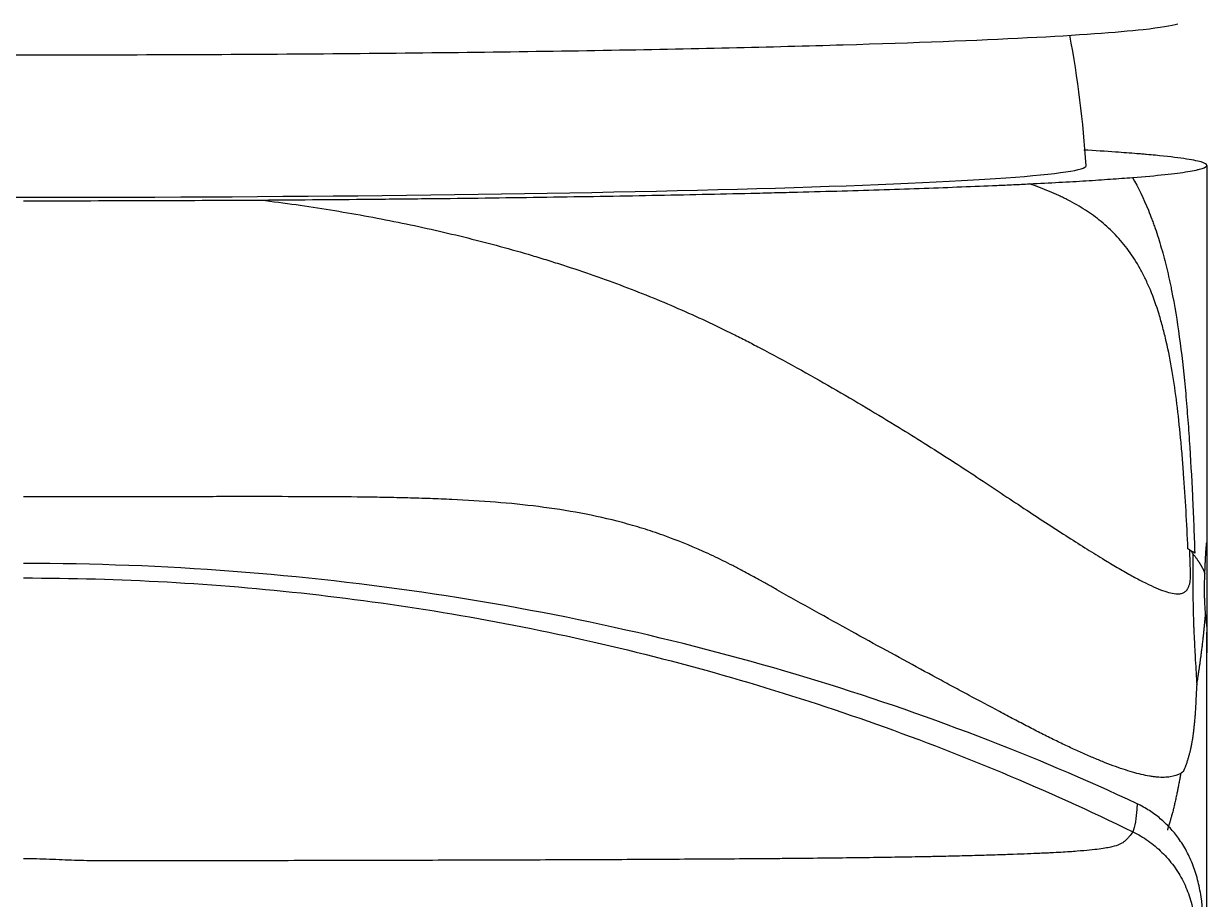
# Model space of a CAD drawing. Extents: x 0 to 790, y 0 to 579.
# Drawn here: x 194.69 to 219.2, y 318.75 to 336.9 of the extents above; entities that cross this region are included whole.
import ezdxf

# ---------------------------------------------------------------- set-up
doc = ezdxf.new("R2010")
doc.units = 0
doc.header["$LTSCALE"] = 10
doc.header["$MEASUREMENT"] = 0
doc.layers.add('1', color=7, linetype='CONTINUOUS')

msp = doc.modelspace()

# ---------------------------------------------------------------- linework, layer by layer
at = {"layer": '1', "color": 7, "linetype": 'Continuous', "lineweight": -3}
for p, q in [((219.2, 326.146), (219.188, 326.146)), ((219.19, 323.858), (219.2, 323.858))]:
    msp.add_line(p, q, dxfattribs=at)
msp.add_arc((194.69, 332.591), 22.042, 3.541, 10.6383, dxfattribs=at)
for major_axis, start_param, end_param in [((-22, 0), 6.281368, 7.853982), ((22, 0), 4.712389, 6.285002)]:
    msp.add_ellipse((194.69, 333.951), major_axis=major_axis, ratio=0.029666, start_param=start_param, end_param=end_param, dxfattribs=at)
for points, knots in [([(170.793, 336.895), (170.918, 336.855), (171.527, 336.754), (173.668, 336.601), (177.524, 336.452), (182.555, 336.337), (188.411, 336.265), (194.691, 336.241), (200.969, 336.265), (206.83, 336.337), (211.855, 336.452), (215.716, 336.601), (217.854, 336.754), (218.462, 336.855), (218.587, 336.895)], [0, 0, 0, 0, 0.057207, 0.145766, 0.234324, 0.322883, 0.411441, 0.5, 0.588558, 0.677117, 0.765675, 0.854233, 0.942792, 1, 1, 1, 1]), ([(219.19, 333.959), (219.19, 333.983), (219.15, 334.006), (218.99, 334.053), (218.872, 334.076), (218.557, 334.122), (218.361, 334.145), (218.066, 334.174), (217.974, 334.182), (217.876, 334.19), (217.809, 334.196), (217.775, 334.199), (217.604, 334.213), (217.457, 334.224), (217.097, 334.249), (216.877, 334.263), (216.641, 334.277)], [0, 0, 0, 0, 0.214535, 0.214535, 0.429069, 0.429069, 0.643604, 0.643604, 0.697238, 0.724055, 0.724055, 0.750871, 0.750871, 0.858139, 0.858139, 1, 1, 1, 1]), ([(217.651, 333.709), (217.904, 333.728), (218.348, 333.769), (218.669, 333.81), (218.863, 333.841), (218.919, 333.852), (218.993, 333.868), (219.015, 333.873), (219.056, 333.884), (219.075, 333.889), (219.157, 333.916), (219.19, 333.937), (219.19, 333.959)], [0, 0, 0, 0, 0.25, 0.5, 0.5, 0.625, 0.625, 0.6875, 0.6875, 0.75, 0.75, 1, 1, 1, 1]), ([(215.518, 333.577), (215.943, 333.598), (216.331, 333.619), (216.863, 333.652), (217.031, 333.663), (217.352, 333.686), (217.505, 333.697), (217.651, 333.709)], [0, 0, 0, 0, 0.5, 0.5, 0.75, 0.75, 1, 1, 1, 1]), ([(217.651, 333.709), (217.77, 333.497), (217.879, 333.272), (218.004, 332.968), (218.028, 332.906), (218.063, 332.812), (218.075, 332.78), (218.098, 332.716), (218.155, 332.555), (218.208, 332.387), (218.287, 332.111), (218.325, 331.969), (218.378, 331.749), (218.395, 331.675), (218.42, 331.562), (218.428, 331.524), (218.444, 331.448), (218.452, 331.409), (218.521, 331.062), (218.574, 330.74), (218.666, 330.071), (218.705, 329.724), (218.756, 329.187), (218.772, 329.006), (218.793, 328.729), (218.801, 328.637), (218.814, 328.45), (218.821, 328.356), (218.852, 327.884), (218.873, 327.5), (218.91, 326.722), (218.926, 326.328), (218.94, 325.929)], [0, 0, 0, 0, 0.125, 0.125, 0.15625, 0.15625, 0.171875, 0.171875, 0.1875, 0.25, 0.25, 0.3125, 0.3125, 0.34375, 0.34375, 0.359375, 0.359375, 0.375, 0.375, 0.5, 0.5, 0.625, 0.625, 0.6875, 0.6875, 0.71875, 0.71875, 0.75, 0.75, 0.875, 0.875, 1, 1, 1, 1]), ([(199.608, 333.242), (200.015, 333.245), (200.827, 333.25), (201.631, 333.257), (202.232, 333.263), (202.432, 333.265), (202.73, 333.268), (202.83, 333.269), (203.028, 333.271), (203.522, 333.276), (204.007, 333.282), (204.774, 333.292), (205.529, 333.303), (206.264, 333.314), (207.351, 333.332), (208.055, 333.345), (209.08, 333.367), (209.416, 333.374), (209.829, 333.384), (209.912, 333.386), (210.076, 333.39), (210.32, 333.396), (210.559, 333.402), (211.347, 333.423), (211.944, 333.44), (212.793, 333.467), (213.342, 333.486), (214.119, 333.515), (214.605, 333.535), (214.957, 333.55), (215.072, 333.555), (215.242, 333.563), (215.298, 333.566), (215.409, 333.571), (215.464, 333.574), (215.518, 333.577)], [0, 0, 0, 0, 0.0625, 0.125, 0.125, 0.15625, 0.15625, 0.171875, 0.171875, 0.1875, 0.25, 0.25, 0.3125, 0.375, 0.375, 0.5, 0.5, 0.5625, 0.5625, 0.578125, 0.578125, 0.59375, 0.625, 0.625, 0.75, 0.75, 0.8125, 0.875, 0.9375, 0.9375, 0.96875, 0.96875, 0.984375, 0.984375, 1, 1, 1, 1]), ([(218.798, 326.017), (218.786, 326.282), (218.773, 326.544), (218.744, 327.062), (218.727, 327.319), (218.704, 327.635), (218.7, 327.698), (218.69, 327.823), (218.675, 328.01), (218.658, 328.194), (218.624, 328.557), (218.598, 328.793), (218.541, 329.251), (218.509, 329.473), (218.436, 329.902), (218.396, 330.109), (218.34, 330.357), (218.328, 330.406), (218.304, 330.503), (218.292, 330.551), (218.254, 330.693), (218.228, 330.785), (218.146, 331.053), (218.086, 331.22), (218.004, 331.417), (217.987, 331.455), (217.953, 331.531), (217.936, 331.569), (217.883, 331.679), (217.846, 331.749), (217.733, 331.953), (217.654, 332.078), (217.484, 332.31), (217.394, 332.418), (217.206, 332.617), (217.106, 332.709), (216.898, 332.88), (216.789, 332.959), (216.56, 333.106), (216.441, 333.175), (216.286, 333.255), (216.254, 333.271), (216.191, 333.302), (216.095, 333.348), (215.997, 333.391), (215.797, 333.475), (215.66, 333.528), (215.518, 333.577)], [0, 0, 0, 0, 0.0625, 0.0625, 0.125, 0.125, 0.140625, 0.140625, 0.15625, 0.1875, 0.1875, 0.25, 0.25, 0.3125, 0.3125, 0.375, 0.375, 0.390625, 0.390625, 0.40625, 0.40625, 0.4375, 0.4375, 0.5, 0.5, 0.515625, 0.515625, 0.53125, 0.53125, 0.5625, 0.5625, 0.625, 0.625, 0.6875, 0.6875, 0.75, 0.75, 0.8125, 0.8125, 0.875, 0.875, 0.890625, 0.890625, 0.90625, 0.9375, 0.9375, 1, 1, 1, 1]), ([(194.69, 333.227), (195.518, 333.227), (196.342, 333.228), (197.981, 333.233), (198.796, 333.237), (199.608, 333.242)], [0, 0, 0, 0, 0.5, 0.5, 1, 1, 1, 1]), ([(199.608, 333.242), (200.092, 333.182), (200.57, 333.114), (201.514, 332.96), (201.981, 332.875), (202.902, 332.689), (203.356, 332.587), (204.254, 332.365), (204.698, 332.246), (205.244, 332.085), (205.353, 332.052), (205.57, 331.986), (205.894, 331.884), (206.212, 331.778), (206.84, 331.56), (207.249, 331.407), (208.047, 331.084), (208.436, 330.914), (209.006, 330.649), (209.194, 330.558), (209.472, 330.42), (209.564, 330.373), (209.747, 330.279), (209.838, 330.231), (209.928, 330.184)], [0, 0, 0, 0, 0.125, 0.125, 0.25, 0.25, 0.375, 0.375, 0.5, 0.5, 0.53125, 0.53125, 0.5625, 0.625, 0.625, 0.75, 0.75, 0.875, 0.875, 0.9375, 0.9375, 0.96875, 0.96875, 1, 1, 1, 1]), ([(209.928, 330.184), (209.931, 330.182), (209.933, 330.181), (210.195, 330.042), (210.45, 329.904), (210.95, 329.627), (211.195, 329.489), (211.674, 329.213), (211.909, 329.075), (212.37, 328.801), (212.595, 328.665), (212.992, 328.422), (213.165, 328.314), (213.527, 328.087), (213.714, 327.968), (214.078, 327.733), (214.255, 327.617), (214.599, 327.39), (214.766, 327.278), (215.091, 327.061), (215.249, 326.956), (215.556, 326.753), (215.705, 326.655), (215.994, 326.467), (216.134, 326.376), (216.405, 326.202), (216.536, 326.119), (216.788, 325.961), (216.909, 325.886), (217.07, 325.788), (217.114, 325.762), (217.255, 325.677), (217.349, 325.621), (217.53, 325.517), (217.616, 325.469), (217.779, 325.38), (217.857, 325.34), (218.003, 325.268), (218.071, 325.236), (218.2, 325.18), (218.261, 325.156), (218.373, 325.118), (218.425, 325.104), (218.523, 325.085), (218.569, 325.081), (218.637, 325.086), (218.661, 325.09), (218.704, 325.105), (218.724, 325.116), (218.76, 325.144), (218.776, 325.161), (218.796, 325.192), (218.801, 325.2), (218.813, 325.224), (218.82, 325.241), (218.832, 325.28), (218.837, 325.3), (218.845, 325.344), (218.848, 325.365), (218.851, 325.403), (218.852, 325.416), (218.853, 325.439), (218.853, 325.45), (218.854, 325.469), (218.854, 325.478), (218.853, 325.5), (218.853, 325.513), (218.85, 325.625), (218.846, 325.721), (218.84, 325.876), (218.837, 325.934), (218.835, 325.992)], [0, 0, 0, 0, 0.000508, 0.000508, 0.052823, 0.052823, 0.105063, 0.105063, 0.157204, 0.157204, 0.209232, 0.209232, 0.250735, 0.250735, 0.297467, 0.297467, 0.343818, 0.343818, 0.389805, 0.389805, 0.43549, 0.43549, 0.480896, 0.480896, 0.525985, 0.525985, 0.570722, 0.570722, 0.615071, 0.615071, 0.631659, 0.631659, 0.670015, 0.670015, 0.707823, 0.707823, 0.745, 0.745, 0.781442, 0.781442, 0.817028, 0.817028, 0.851616, 0.851616, 0.88639, 0.88639, 0.907025, 0.907025, 0.926147, 0.926147, 0.943556, 0.943556, 0.948965, 0.948965, 0.957904, 0.957904, 0.965074, 0.965074, 0.969821, 0.969821, 0.971935, 0.971935, 0.973466, 0.973466, 0.97468, 0.97468, 0.97659, 0.97659, 0.991186, 0.991186, 1, 1, 1, 1]), ([(209.576, 325.563), (209.573, 325.564), (209.571, 325.565), (209.567, 325.567), (209.561, 325.571), (209.546, 325.578), (209.516, 325.594), (209.457, 325.625), (209.339, 325.686), (209.101, 325.805), (208.897, 325.901), (208.486, 326.085), (208.209, 326.196), (207.861, 326.321), (207.791, 326.345), (207.651, 326.392), (207.441, 326.46), (207.229, 326.521), (206.803, 326.634), (206.517, 326.698), (205.939, 326.807), (205.647, 326.852), (205.056, 326.927), (204.759, 326.957), (204.162, 327.004), (203.862, 327.023), (203.408, 327.044), (203.257, 327.051), (202.952, 327.061), (202.646, 327.071), (202.337, 327.077), (202.027, 327.083), (201.872, 327.085), (201.403, 327.091), (201.087, 327.093), (200.448, 327.096), (200.125, 327.096), (199.635, 327.097), (199.471, 327.097), (199.223, 327.097), (199.14, 327.097), (198.973, 327.097), (198.89, 327.097), (198.639, 327.096), (198.47, 327.096), (198.131, 327.095), (197.961, 327.095), (197.451, 327.094), (197.109, 327.093), (196.423, 327.093), (196.078, 327.093), (195.386, 327.094), (195.039, 327.094), (194.69, 327.094)], [0, 0, 0, 0, 0.000488, 0.000488, 0.000977, 0.001953, 0.003906, 0.007813, 0.015625, 0.03125, 0.0625, 0.0625, 0.125, 0.125, 0.140625, 0.140625, 0.15625, 0.1875, 0.1875, 0.25, 0.25, 0.3125, 0.3125, 0.375, 0.375, 0.4375, 0.4375, 0.46875, 0.46875, 0.5, 0.53125, 0.53125, 0.5625, 0.5625, 0.625, 0.625, 0.6875, 0.6875, 0.71875, 0.71875, 0.734375, 0.734375, 0.75, 0.75, 0.78125, 0.78125, 0.8125, 0.8125, 0.875, 0.875, 0.9375, 0.9375, 1, 1, 1, 1]), ([(219.149, 325.502), (219.151, 325.561), (219.154, 325.617), (219.157, 325.697), (219.158, 325.722), (219.16, 325.76), (219.161, 325.772), (219.162, 325.796), (219.163, 325.808), (219.166, 325.865), (219.168, 325.907), (219.172, 325.962), (219.173, 325.98), (219.175, 326.004), (219.175, 326.012), (219.176, 326.027), (219.177, 326.034), (219.18, 326.069), (219.181, 326.091), (219.184, 326.116), (219.184, 326.123), (219.186, 326.134), (219.186, 326.139), (219.188, 326.145), (219.188, 326.146), (219.188, 326.146)], [0, 0, 0, 0, 0.153572, 0.153572, 0.230357, 0.230357, 0.26875, 0.26875, 0.307143, 0.307143, 0.460715, 0.460715, 0.5375, 0.5375, 0.575893, 0.575893, 0.614286, 0.614286, 0.767858, 0.767858, 0.844643, 0.844643, 0.921429, 0.921429, 1, 1, 1, 1]), ([(219.2, 324.076), (219.2, 324.121), (219.2, 324.17), (219.2, 324.253), (219.2, 324.281), (219.2, 324.326), (219.2, 324.341), (219.2, 324.373), (219.2, 324.388), (219.2, 324.468), (219.2, 324.535), (219.2, 324.623), (219.2, 324.641), (219.2, 324.677), (219.2, 324.695), (219.2, 324.75), (219.2, 324.786), (219.2, 324.897), (219.2, 324.971), (219.2, 325.065), (219.2, 325.084), (219.2, 325.122), (219.2, 325.14), (219.2, 325.196), (219.2, 325.233), (219.2, 325.305), (219.2, 325.359), (219.2, 325.412), (219.2, 325.446), (219.2, 325.464), (219.2, 325.549), (219.2, 325.614), (219.2, 325.704), (219.2, 325.733), (219.2, 325.776), (219.2, 325.79), (219.2, 325.816), (219.2, 325.829), (219.2, 325.893), (219.2, 325.938), (219.2, 325.987), (219.2, 325.996), (219.2, 326.015), (219.2, 326.023), (219.2, 326.048), (219.2, 326.062), (219.2, 326.101), (219.2, 326.12), (219.2, 326.138), (219.2, 326.142), (219.2, 326.145), (219.2, 326.146), (219.2, 326.146)], [0, 0, 0, 0, 0.078154, 0.078154, 0.117231, 0.117231, 0.13677, 0.13677, 0.156308, 0.156308, 0.234462, 0.234462, 0.254001, 0.254001, 0.273539, 0.273539, 0.312616, 0.312616, 0.390771, 0.390771, 0.410309, 0.410309, 0.429848, 0.429848, 0.468925, 0.468925, 0.508002, 0.52754, 0.52754, 0.547079, 0.547079, 0.625233, 0.625233, 0.66431, 0.66431, 0.683848, 0.683848, 0.703387, 0.703387, 0.781541, 0.781541, 0.80108, 0.80108, 0.820618, 0.820618, 0.859695, 0.859695, 0.937849, 0.937849, 0.976926, 0.976926, 1, 1, 1, 1]), ([(218.897, 325.92), (218.901, 325.914), (218.91, 325.902), (218.924, 325.884), (218.94, 325.864), (218.956, 325.842), (218.973, 325.819), (218.991, 325.794), (219.006, 325.772), (219.018, 325.754), (219.028, 325.74), (219.036, 325.726), (219.045, 325.712), (219.053, 325.699), (219.062, 325.685), (219.069, 325.671), (219.077, 325.658), (219.084, 325.645), (219.092, 325.631), (219.098, 325.618), (219.105, 325.605), (219.111, 325.592), (219.118, 325.579), (219.123, 325.566), (219.129, 325.553), (219.135, 325.54), (219.14, 325.527), (219.145, 325.515), (219.148, 325.506), (219.149, 325.502)], [0, 0, 0, 0, 0.035531, 0.075604, 0.120201, 0.169303, 0.222891, 0.280939, 0.343424, 0.376415, 0.409389, 0.442347, 0.475289, 0.508215, 0.541124, 0.574016, 0.606891, 0.639749, 0.67259, 0.705413, 0.738218, 0.771005, 0.803775, 0.836526, 0.869258, 0.901972, 0.934667, 0.967343, 1, 1, 1, 1]), ([(218.897, 325.917), (218.898, 325.892), (218.899, 325.854), (218.9, 325.811), (218.901, 325.792), (218.902, 325.779), (218.902, 325.773), (218.902, 325.767)], [0, 0, 0, 0, 0.5, 0.75, 0.875, 0.875, 1, 1, 1, 1]), ([(218.902, 325.767), (218.902, 325.752), (218.902, 325.736), (218.903, 325.706), (218.903, 325.691), (218.903, 325.644), (218.903, 325.613), (218.902, 325.551), (218.902, 325.52), (218.901, 325.458), (218.901, 325.427), (218.9, 325.335), (218.9, 325.273), (218.9, 325.151), (218.901, 325.09), (218.903, 324.908), (218.905, 324.79), (218.91, 324.615), (218.912, 324.529), (218.916, 324.431), (218.917, 324.39), (218.919, 324.362), (218.919, 324.349), (218.924, 324.225), (218.93, 324.119), (218.938, 323.964), (218.94, 323.914), (218.946, 323.815), (218.949, 323.766), (218.957, 323.625), (218.962, 323.535), (218.973, 323.362), (218.978, 323.279), (218.983, 323.199)], [0, 0, 0, 0, 0.015625, 0.015625, 0.03125, 0.03125, 0.0625, 0.0625, 0.09375, 0.09375, 0.125, 0.125, 0.1875, 0.1875, 0.25, 0.25, 0.375, 0.375, 0.4375, 0.46875, 0.484375, 0.484375, 0.5, 0.5, 0.625, 0.625, 0.6875, 0.6875, 0.75, 0.75, 0.875, 0.875, 1, 1, 1, 1]), ([(217.747, 320.736), (216.673, 321.237), (214.449, 322.18), (210.907, 323.393), (207.142, 324.387), (203.166, 325.133), (198.993, 325.604), (196.145, 325.712), (194.69, 325.712)], [0, 0, 0, 0, 0.155933, 0.315691, 0.479664, 0.648185, 0.821547, 1, 1, 1, 1]), ([(209.883, 325.395), (209.832, 325.422), (209.781, 325.45), (209.679, 325.506), (209.627, 325.535), (209.576, 325.563)], [0, 0, 0, 0, 0.5, 0.5, 1, 1, 1, 1]), ([(219.163, 324.656), (219.158, 324.725), (219.153, 324.795), (219.149, 324.885), (219.148, 324.903), (219.146, 324.94), (219.146, 324.958), (219.144, 325.013), (219.143, 325.049), (219.142, 325.157), (219.142, 325.228), (219.144, 325.316), (219.144, 325.334), (219.145, 325.368), (219.146, 325.386), (219.147, 325.437), (219.148, 325.47), (219.15, 325.502)], [0, 0, 0, 0, 0.25, 0.25, 0.3125, 0.3125, 0.375, 0.375, 0.5, 0.5, 0.75, 0.75, 0.8125, 0.8125, 0.875, 0.875, 1, 1, 1, 1]), ([(218.652, 321.364), (218.587, 321.33), (218.514, 321.307), (218.412, 321.29), (218.392, 321.287), (218.349, 321.283), (218.327, 321.282), (218.258, 321.28), (218.211, 321.282), (218.135, 321.288), (218.109, 321.291), (218.057, 321.298), (218.03, 321.302), (217.948, 321.316), (217.778, 321.351), (217.589, 321.406), (217.322, 321.495), (217.18, 321.547), (216.956, 321.637), (216.879, 321.668), (216.761, 321.719), (216.721, 321.736), (216.64, 321.772), (216.599, 321.79), (216.475, 321.846), (216.39, 321.885), (216.218, 321.966), (216.131, 322.008), (215.953, 322.095), (215.862, 322.14), (215.677, 322.234), (215.583, 322.283), (215.392, 322.382), (215.295, 322.433), (215.098, 322.536), (214.998, 322.589), (214.692, 322.752), (214.483, 322.864), (214.159, 323.038), (214.05, 323.097), (213.884, 323.186), (213.828, 323.216), (213.716, 323.277), (213.434, 323.429), (213.146, 323.585), (212.675, 323.842), (212.435, 323.973), (211.948, 324.241), (211.699, 324.379), (211.195, 324.659), (210.938, 324.802), (210.547, 325.021), (210.35, 325.132), (210.118, 325.263), (210.001, 325.328), (209.943, 325.361), (209.913, 325.378), (209.899, 325.386), (209.892, 325.39), (209.888, 325.392), (209.886, 325.393), (209.884, 325.394)], [0, 0, 0, 0, 0.0625, 0.0625, 0.078125, 0.078125, 0.09375, 0.09375, 0.125, 0.125, 0.140625, 0.140625, 0.15625, 0.15625, 0.1875, 0.25, 0.25, 0.3125, 0.3125, 0.34375, 0.34375, 0.359375, 0.359375, 0.375, 0.375, 0.40625, 0.40625, 0.4375, 0.4375, 0.46875, 0.46875, 0.5, 0.5, 0.53125, 0.53125, 0.5625, 0.5625, 0.625, 0.625, 0.65625, 0.65625, 0.671875, 0.671875, 0.6875, 0.75, 0.75, 0.8125, 0.8125, 0.875, 0.875, 0.9375, 0.9375, 0.96875, 0.984375, 0.992188, 0.996094, 0.998047, 0.999023, 0.999512, 0.999512, 1, 1, 1, 1]), ([(218.983, 323.199), (218.989, 323.236), (219, 323.308), (219.015, 323.411), (219.029, 323.503), (219.041, 323.584), (219.051, 323.66), (219.062, 323.736), (219.072, 323.815), (219.083, 323.897), (219.094, 323.986), (219.104, 324.064), (219.111, 324.123), (219.115, 324.158), (219.117, 324.184), (219.12, 324.205), (219.122, 324.229), (219.124, 324.248), (219.126, 324.262), (219.126, 324.269), (219.127, 324.276), (219.128, 324.283), (219.128, 324.29), (219.129, 324.297), (219.13, 324.304), (219.13, 324.311), (219.131, 324.318), (219.132, 324.325), (219.133, 324.332), (219.133, 324.339), (219.134, 324.346), (219.135, 324.353), (219.135, 324.36), (219.136, 324.366), (219.137, 324.373), (219.137, 324.38), (219.138, 324.387), (219.139, 324.394), (219.139, 324.401), (219.14, 324.408), (219.141, 324.415), (219.141, 324.421), (219.142, 324.428), (219.143, 324.435), (219.143, 324.442), (219.144, 324.449), (219.145, 324.456), (219.145, 324.462), (219.146, 324.469), (219.147, 324.476), (219.147, 324.483), (219.148, 324.489), (219.149, 324.496), (219.149, 324.503), (219.15, 324.51), (219.151, 324.517), (219.151, 324.523), (219.152, 324.53), (219.152, 324.537), (219.153, 324.544), (219.154, 324.55), (219.154, 324.557), (219.155, 324.564), (219.156, 324.57), (219.156, 324.577), (219.157, 324.584), (219.157, 324.59), (219.158, 324.597), (219.159, 324.604), (219.159, 324.61), (219.16, 324.617), (219.16, 324.624), (219.161, 324.63), (219.161, 324.637), (219.162, 324.644), (219.163, 324.65), (219.163, 324.655), (219.163, 324.657)], [0, 0, 0, 0, 0.078482, 0.150181, 0.215114, 0.266985, 0.318855, 0.370728, 0.42317, 0.47953, 0.540344, 0.605584, 0.637527, 0.661099, 0.676321, 0.689329, 0.704397, 0.723228, 0.727871, 0.732517, 0.737164, 0.741813, 0.746464, 0.751117, 0.755772, 0.760429, 0.765088, 0.769749, 0.774411, 0.779076, 0.783743, 0.788412, 0.793082, 0.797755, 0.80243, 0.807107, 0.811785, 0.816466, 0.821149, 0.825834, 0.830521, 0.83521, 0.839901, 0.844595, 0.84929, 0.853987, 0.858687, 0.863389, 0.868093, 0.872799, 0.877507, 0.882217, 0.88693, 0.891644, 0.896361, 0.90108, 0.905801, 0.910525, 0.91525, 0.919978, 0.924708, 0.929441, 0.934175, 0.938912, 0.943651, 0.948392, 0.953136, 0.957882, 0.962575, 0.96725, 0.971925, 0.976602, 0.98128, 0.985958, 0.990638, 0.995318, 1, 1, 1, 1]), ([(219.163, 324.656), (219.166, 324.623), (219.169, 324.591), (219.173, 324.543), (219.175, 324.527), (219.178, 324.496), (219.18, 324.481), (219.187, 324.404), (219.19, 324.346), (219.19, 324.292)], [0, 0, 0, 0, 0.25, 0.25, 0.375, 0.375, 0.5, 0.5, 1, 1, 1, 1]), ([(219.19, 324.292), (219.19, 324.278), (219.19, 324.265), (219.19, 324.239), (219.19, 324.227), (219.19, 324.189), (219.19, 324.166), (219.19, 324.098), (219.19, 324.058), (219.19, 324.005), (219.19, 323.989), (219.19, 323.959), (219.19, 323.945), (219.19, 323.909), (219.19, 323.89), (219.19, 323.874), (219.19, 323.871), (219.19, 323.867), (219.19, 323.861), (219.19, 323.858), (219.19, 323.858), (219.19, 323.858), (219.19, 323.858)], [0, 0, 0, 0, 0.049578, 0.049578, 0.099157, 0.099157, 0.198314, 0.198314, 0.396627, 0.396627, 0.495784, 0.495784, 0.594941, 0.594941, 0.793255, 0.793255, 0.842833, 0.842833, 0.892412, 0.991569, 0.991569, 1, 1, 1, 1]), ([(219.19, 317.975), (219.19, 318.156), (219.19, 318.436), (219.19, 319.174), (219.19, 319.631), (219.19, 320.306), (219.19, 320.446), (219.19, 320.736), (219.19, 320.886), (219.19, 321.197), (219.19, 321.437), (219.19, 321.687), (219.19, 321.856), (219.19, 321.942), (219.19, 322.374), (219.19, 322.919), (219.19, 323.593), (219.19, 323.89), (219.19, 324.04), (219.19, 324.091), (219.19, 324.191), (219.19, 324.242), (219.19, 324.292)], [0, 0, 0, 0, 0.25, 0.25, 0.5, 0.5, 0.5625, 0.5625, 0.625, 0.625, 0.6875, 0.71875, 0.71875, 0.75, 0.75, 0.875, 0.9375, 0.96875, 0.96875, 0.984375, 0.984375, 1, 1, 1, 1]), ([(219.2, 323.858), (219.2, 323.858), (219.2, 323.858), (219.2, 323.859), (219.2, 323.86), (219.2, 323.864), (219.2, 323.866), (219.2, 323.873), (219.2, 323.88), (219.2, 323.898), (219.2, 323.913), (219.2, 323.933), (219.2, 323.947), (219.2, 323.954), (219.2, 323.994), (219.2, 324.032), (219.2, 324.076)], [0, 0, 0, 0, 0.059575, 0.059575, 0.137944, 0.137944, 0.216312, 0.216312, 0.37305, 0.37305, 0.529787, 0.608156, 0.608156, 0.686525, 0.686525, 1, 1, 1, 1]), ([(218.98, 323.198), (218.979, 323.174), (218.976, 323.126), (218.972, 323.056), (218.969, 322.988), (218.965, 322.922), (218.962, 322.858), (218.959, 322.796), (218.956, 322.736), (218.953, 322.679), (218.949, 322.625), (218.946, 322.572), (218.942, 322.523), (218.938, 322.476), (218.934, 322.44), (218.932, 322.413), (218.93, 322.395), (218.928, 322.378), (218.926, 322.362), (218.925, 322.347), (218.923, 322.332), (218.922, 322.318), (218.92, 322.304), (218.919, 322.29), (218.917, 322.275), (218.915, 322.259), (218.913, 322.236), (218.909, 322.205), (218.905, 322.17), (218.901, 322.14), (218.898, 322.115), (218.895, 322.095), (218.893, 322.08), (218.891, 322.07), (218.889, 322.064), (218.888, 322.06), (218.887, 322.055), (218.886, 322.05), (218.885, 322.044), (218.882, 322.032), (218.878, 322.01), (218.873, 321.979), (218.866, 321.944), (218.859, 321.908), (218.852, 321.874), (218.845, 321.842), (218.838, 321.812), (218.831, 321.782), (218.822, 321.75), (218.813, 321.716), (218.804, 321.683), (218.794, 321.65), (218.784, 321.618), (218.773, 321.584), (218.761, 321.549), (218.747, 321.513), (218.735, 321.482), (218.725, 321.458), (218.719, 321.443), (218.715, 321.432), (218.712, 321.426), (218.71, 321.42), (218.708, 321.416), (218.707, 321.412), (218.705, 321.409), (218.704, 321.406), (218.702, 321.404), (218.7, 321.402), (218.698, 321.4), (218.696, 321.397), (218.693, 321.395), (218.689, 321.392), (218.685, 321.389), (218.679, 321.385), (218.672, 321.38), (218.666, 321.376), (218.66, 321.372), (218.655, 321.368), (218.652, 321.365), (218.65, 321.363)], [0, 0, 0, 0, 0.028669, 0.056671, 0.084011, 0.110693, 0.136722, 0.162102, 0.186854, 0.210982, 0.234481, 0.257349, 0.279584, 0.301187, 0.322159, 0.331237, 0.33989, 0.348119, 0.355924, 0.363305, 0.370263, 0.376863, 0.383634, 0.390689, 0.398028, 0.40565, 0.413555, 0.433663, 0.451395, 0.466755, 0.479748, 0.490376, 0.498643, 0.504554, 0.507375, 0.509793, 0.511808, 0.515886, 0.518513, 0.524367, 0.536538, 0.555015, 0.576846, 0.597794, 0.61783, 0.636955, 0.655174, 0.672488, 0.694437, 0.716386, 0.738336, 0.760287, 0.782425, 0.805902, 0.830911, 0.857452, 0.885523, 0.901606, 0.913318, 0.920661, 0.925649, 0.928907, 0.932099, 0.93631, 0.938009, 0.939971, 0.942197, 0.944689, 0.947446, 0.95047, 0.953761, 0.957319, 0.961144, 0.968696, 0.975818, 0.982509, 0.98877, 0.9946, 1, 1, 1, 1]), ([(218.652, 321.364), (218.649, 321.352), (218.644, 321.325), (218.636, 321.285), (218.628, 321.242), (218.619, 321.197), (218.61, 321.15), (218.599, 321.096), (218.586, 321.03), (218.57, 320.948), (218.55, 320.854), (218.53, 320.758), (218.509, 320.671), (218.492, 320.601), (218.479, 320.554), (218.47, 320.522), (218.464, 320.501), (218.458, 320.48), (218.452, 320.459), (218.446, 320.437), (218.44, 320.415), (218.434, 320.393), (218.428, 320.371), (218.421, 320.349), (218.415, 320.327), (218.409, 320.305), (218.402, 320.283), (218.395, 320.261), (218.389, 320.239), (218.382, 320.217), (218.377, 320.2), (218.374, 320.191), (218.373, 320.189)], [0, 0, 0, 0, 0.025759, 0.053359, 0.082813, 0.114135, 0.14734, 0.182446, 0.230626, 0.291284, 0.364615, 0.447631, 0.521529, 0.583024, 0.631924, 0.651469, 0.671405, 0.691732, 0.712451, 0.733564, 0.755072, 0.776978, 0.799282, 0.821984, 0.845087, 0.868591, 0.892498, 0.916807, 0.94152, 0.966638, 0.992161, 1, 1, 1, 1]), ([(217.747, 320.736), (217.748, 320.736), (217.743, 320.635), (217.716, 320.355), (217.679, 320.198), (217.655, 320.156)], [0, 0, 0, 0, 0.332984, 0.666492, 1, 1, 1, 1]), ([(217.655, 320.156), (217.634, 320.119), (217.608, 320.083), (217.563, 320.029), (217.546, 320.011), (217.519, 319.985), (217.51, 319.976), (217.489, 319.958), (217.468, 319.941), (217.441, 319.924), (217.412, 319.907), (217.395, 319.899), (217.339, 319.874), (217.292, 319.858), (217.193, 319.834), (217.155, 319.827), (217.067, 319.811), (217.018, 319.803), (216.902, 319.788), (216.837, 319.78), (216.686, 319.765), (216.6, 319.758), (216.453, 319.746), (216.401, 319.743), (216.29, 319.735), (216.231, 319.732), (216.104, 319.724), (216.037, 319.721), (215.929, 319.715), (215.892, 319.713), (215.815, 319.71), (215.776, 319.708), (215.572, 319.699), (215.39, 319.692), (215.079, 319.681), (214.97, 319.677), (214.737, 319.67), (214.614, 319.666), (214.353, 319.659), (214.215, 319.655), (213.995, 319.65), (213.92, 319.648), (213.764, 319.644), (213.684, 319.642), (213.56, 319.64), (213.518, 319.639), (213.434, 319.637), (213.391, 319.637), (213.261, 319.634), (213.172, 319.633), (212.9, 319.628), (212.71, 319.625), (212.313, 319.619), (212.106, 319.616), (211.675, 319.611), (211.451, 319.608), (210.984, 319.603), (210.742, 319.601), (210.429, 319.598), (210.365, 319.597), (210.238, 319.596), (210.173, 319.596), (209.979, 319.594), (209.847, 319.593), (209.448, 319.59), (209.176, 319.588), (208.624, 319.585), (208.343, 319.583), (207.772, 319.58), (207.482, 319.578), (206.895, 319.575), (206.598, 319.574), (205.995, 319.571), (205.69, 319.57), (205.074, 319.568), (204.763, 319.567), (204.295, 319.565), (204.139, 319.565), (203.826, 319.564), (203.669, 319.564), (203.197, 319.562), (202.882, 319.562), (201.931, 319.559), (201.293, 319.558), (200.331, 319.556), (200.01, 319.555), (199.365, 319.554), (199.042, 319.553), (198.555, 319.552), (198.393, 319.552), (198.067, 319.552), (197.741, 319.551), (197.413, 319.551), (197.084, 319.55), (196.919, 319.55), (196.671, 319.55), (196.588, 319.55), (196.422, 319.551), (196.338, 319.551), (196.17, 319.553), (196.086, 319.554), (195.917, 319.557), (195.832, 319.559), (195.66, 319.564), (195.574, 319.568), (195.401, 319.575), (195.313, 319.579), (195.137, 319.586), (195.048, 319.589), (194.87, 319.594), (194.78, 319.595), (194.69, 319.595)], [0, 0, 0, 0, 0.125, 0.125, 0.1875, 0.1875, 0.21875, 0.21875, 0.25, 0.28125, 0.28125, 0.3125, 0.3125, 0.375, 0.375, 0.40625, 0.40625, 0.4375, 0.4375, 0.46875, 0.46875, 0.5, 0.5, 0.515625, 0.515625, 0.53125, 0.53125, 0.546875, 0.546875, 0.554688, 0.554688, 0.5625, 0.5625, 0.59375, 0.59375, 0.609375, 0.609375, 0.625, 0.625, 0.640625, 0.640625, 0.648437, 0.648437, 0.65625, 0.65625, 0.660156, 0.660156, 0.664062, 0.664062, 0.671875, 0.671875, 0.6875, 0.6875, 0.703125, 0.703125, 0.71875, 0.71875, 0.734375, 0.734375, 0.738281, 0.738281, 0.742187, 0.742187, 0.75, 0.75, 0.765625, 0.765625, 0.78125, 0.78125, 0.796875, 0.796875, 0.8125, 0.8125, 0.828125, 0.828125, 0.84375, 0.84375, 0.851562, 0.851562, 0.859375, 0.859375, 0.875, 0.875, 0.90625, 0.90625, 0.921875, 0.921875, 0.9375, 0.9375, 0.945312, 0.945312, 0.953125, 0.960937, 0.960937, 0.96875, 0.96875, 0.972656, 0.972656, 0.976562, 0.976562, 0.980469, 0.980469, 0.984375, 0.984375, 0.988281, 0.988281, 0.992187, 0.992187, 0.996094, 0.996094, 1, 1, 1, 1]), ([(219.092, 318.265), (219.102, 318.382), (219.103, 318.549), (219.085, 318.714), (219.079, 318.761)], [0, 0, 0, 0, 0.711681, 1, 1, 1, 1])]:
    msp.add_open_spline(points, degree=3, knots=knots, dxfattribs=at)
for points, degree in [([(219.19, 333.959), (219.19, 331.342), (219.19, 328.725), (219.19, 326.109)], 3), ([(218.835, 325.992), (218.823, 326), (218.811, 326.009), (218.798, 326.017)], 3), ([(218.838, 325.992), (218.847, 325.986), (218.858, 325.98), (218.868, 325.973)], 3), ([(218.94, 325.929), (218.915, 325.944), (218.889, 325.958), (218.86, 325.973)], 3), ([(218.86, 325.973), (218.873, 325.954), (218.885, 325.935), (218.897, 325.917)], 3), ([(194.69, 325.412), (195.68, 325.412), (197.661, 325.357), (200.622, 325.108), (203.564, 324.695), (206.479, 324.118), (209.356, 323.376), (212.186, 322.471), (214.96, 321.406), (216.765, 320.59), (217.655, 320.156)], 3), ([(219.079, 318.759), (218.877, 320.172), (217.747, 320.736)], 2), ([(217.655, 320.156), (217.767, 320.102), (217.981, 319.975), (218.267, 319.735), (218.512, 319.453), (218.707, 319.134), (218.849, 318.788), (218.933, 318.424), (218.957, 318.051), (218.933, 317.803), (218.911, 317.681)], 3)]:
    msp.add_open_spline(points, degree=degree, dxfattribs=at)

doc.saveas('drawing.dxf')
